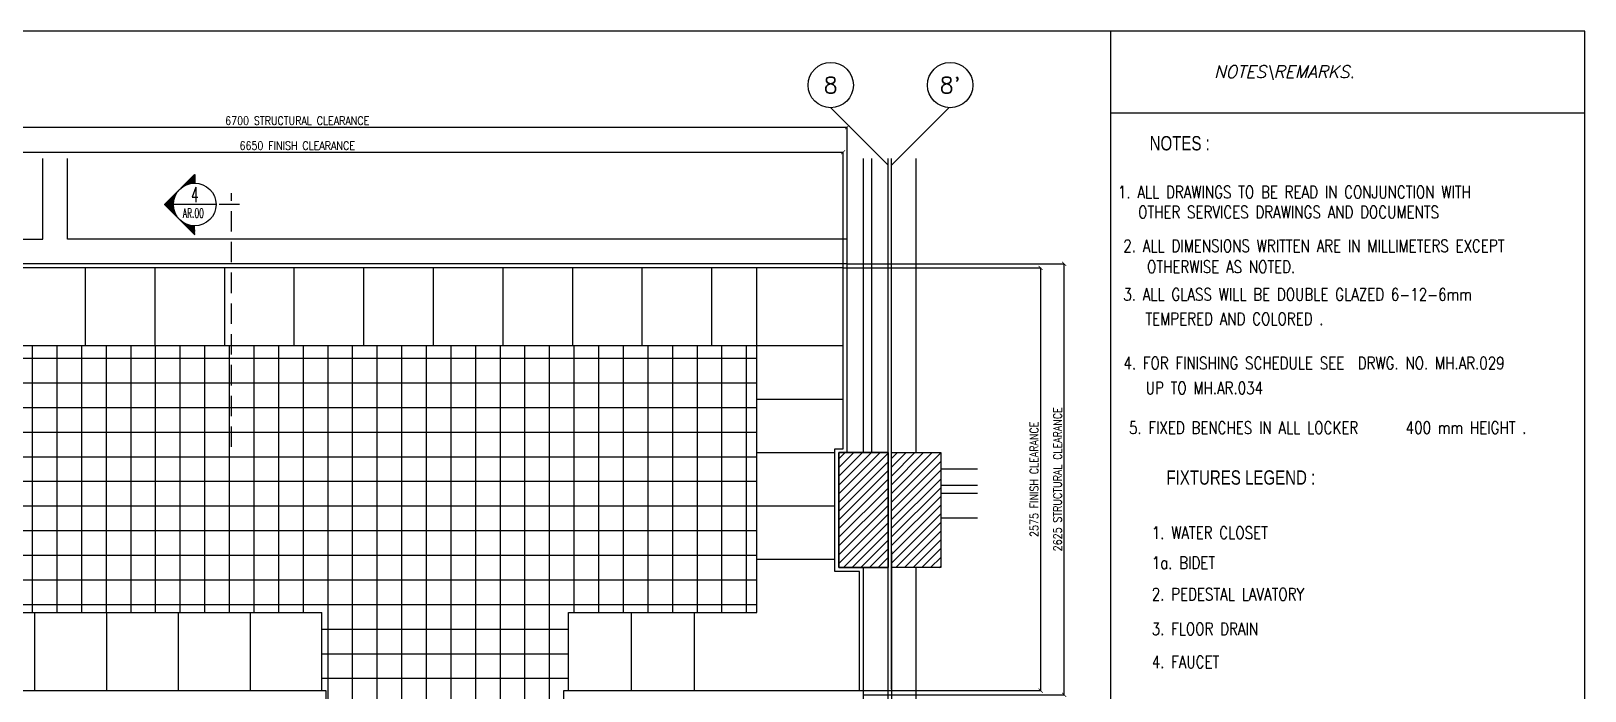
# Model space of a CAD drawing. Extents: x -139655 to -110778, y 166361 to 186286.
# Drawn here: x -120796 to -111330, y 182267 to 186286 of the extents above; entities that cross this region are included whole.
import ezdxf
from ezdxf.enums import TextEntityAlignment as Align

# ---------------------------------------------------------------- set-up
doc = ezdxf.new("R2010")
doc.units = 0
doc.header["$LTSCALE"] = 500
doc.header["$MEASUREMENT"] = 0
doc.linetypes.add('CENTERX2', pattern=[4, 2.5, -0.5, 0.5, -0.5])
doc.linetypes.add('HIDDEN', pattern=[0.375, 0.25, -0.125])
doc.layers.get('0').update_dxf_attribs({"linetype": 'CONTINUOUS'})
doc.layers.get('DEFPOINTS').update_dxf_attribs({"linetype": 'CONTINUOUS'})
for name, color, linetype in [('AX-CR', 2, 'CONTINUOUS'), ('AX-TXT', 2, 'CONTINUOUS'), ('AXES', 11, 'CENTERX2'), ('COL', 5, 'CONTINUOUS'), ('Dimout', 4, 'CONTINUOUS'), ('ELEV-MARK', 6, 'CONTINUOUS'), ('HAT', 8, 'CONTINUOUS'), ('INSUL', 4, 'CONTINUOUS'), ('Locker', 3, 'CONTINUOUS'), ('Plaster', 7, 'CONTINUOUS'), ('ROOF', 7, 'CONTINUOUS'), ('Tile', 5, 'CONTINUOUS'), ('TITLE', 1, 'CONTINUOUS'), ('TXT', 2, 'CONTINUOUS'), ('TXT1', 2, 'CONTINUOUS'), ('WALL', 6, 'CONTINUOUS')]:
    doc.layers.add(name, color=color, linetype=linetype)
doc.styles.add('DIM', font='simplex.shx', dxfattribs={"width": 0.85})
doc.styles.add('ITALICT', font='italict', dxfattribs={"height": 0.2})
doc.styles.add('ROMANS', font='romans.shx', dxfattribs={"width": 0.6})
doc.styles.add('TTXT', font='swisse.ttf', dxfattribs={"width": 0.9})
doc.dimstyles.new('DIM1-25', dxfattribs={"dimscale": 25, "dimtxt": 2, "dimasz": 1, "dimexe": 0.03, "dimexo": 0.03, "dimgap": 0.6, "dimtad": 1, "dimdec": 0, "dimdsep": 46, "dimtxsty": 'DIM', "dimblk1": 'ARCHTICK', "dimblk2": 'ARCHTICK', "dimsah": 1, "dimcen": 0.09, "dimdle": 0.03, "dimclrd": 256, "dimclrt": 2, "dimadec": 0, "dimazin": 0, "dimtfac": 1, "dimtdec": 0, "dimtix": 1, "dimtmove": 1, "dimatfit": 3, "dimldrblk": 'ARCHTICK', "dimfxl": 0, "dimtvp": 2, "dimtolj": 1, "dimtzin": 0, "dimarcsym": 0})

# ---------------------------------------------------------------- blocks, each defined once
blk = doc.blocks.new('A0-BOX')
at = {"layer": 'TITLE'}
for p, q in [((113.3, 79.7), (0, 79.7)), ((101.75, 0), (101.75, 79.7)), ((113.3, 0), (113.3, 79.7)), ((113.3, 77.7), (101.75, 77.7))]:
    blk.add_line(p, q, dxfattribs=at)
blk = doc.blocks.new('_ARCHTICK')
at = {"color": 0, "linetype": 'ByBlock', "const_width": 0.15}
blk.add_lwpolyline([(-0.5, -0.5), (0.5, 0.5)], dxfattribs=at)
blk = doc.blocks.new('*D128')
at = {"layer": 'DEFPOINTS', "color": 0}
for p in [(-115824.4, 185700.7), (-122524.4, 184868.6), (-115824.4, 184868.6)]:
    blk.add_point(p, dxfattribs=at)
at = {"layer": 'Dimout', "lineweight": -2}
blk.add_line((-122525.2, 185700.7), (-115823.7, 185700.7), dxfattribs=at)
at = {"layer": 'Dimout', "color": 0, "lineweight": -2}
for p, q in [((-122524.4, 184869.3), (-122524.4, 185701.5)), ((-115824.4, 184869.3), (-115824.4, 185701.5))]:
    blk.add_line(p, q, dxfattribs=at)
at = {"layer": 'Dimout', "lineweight": -2, "xscale": 25, "yscale": 25, "zscale": 25, "rotation": 180}
blk.add_blockref('_ARCHTICK', (-122524.4, 185700.7), dxfattribs=at)
at = {"layer": 'Dimout', "lineweight": -2, "xscale": 25, "yscale": 25, "zscale": 25}
blk.add_blockref('_ARCHTICK', (-115824.4, 185700.7), dxfattribs=at)
at = {"layer": 'Dimout', "color": 2, "insert": (-119174.4, 185740.7), "char_height": 50, "attachment_point": 5, "style": 'DIM'}
blk.add_mtext('\\A1;6700 STRUCTURAL CLEARANCE', dxfattribs=at)
blk = doc.blocks.new('*D127')
at = {"layer": 'DEFPOINTS', "color": 0}
for p in [(-115849.4, 185548.3), (-122499.4, 184843.6), (-115849.4, 184843.6)]:
    blk.add_point(p, dxfattribs=at)
at = {"layer": 'Dimout', "lineweight": -2}
blk.add_line((-122500.2, 185548.3), (-115848.7, 185548.3), dxfattribs=at)
at = {"layer": 'Dimout', "color": 0, "lineweight": -2}
for p, q in [((-122499.4, 184844.3), (-122499.4, 185549)), ((-115849.4, 184844.3), (-115849.4, 185549))]:
    blk.add_line(p, q, dxfattribs=at)
at = {"layer": 'Dimout', "lineweight": -2, "xscale": 25, "yscale": 25, "zscale": 25, "rotation": 180}
blk.add_blockref('_ARCHTICK', (-122499.4, 185548.3), dxfattribs=at)
at = {"layer": 'Dimout', "lineweight": -2, "xscale": 25, "yscale": 25, "zscale": 25}
blk.add_blockref('_ARCHTICK', (-115849.4, 185548.3), dxfattribs=at)
at = {"layer": 'Dimout', "color": 2, "insert": (-119174.4, 185588.3), "char_height": 50, "attachment_point": 5, "style": 'DIM'}
blk.add_mtext('\\A1;6650 FINISH CLEARANCE', dxfattribs=at)
blk = doc.blocks.new('*X20')
at = {"color": 0}
for p, q in [((14608, 7877), (14819, 8088)), ((14625, 7890), (14821, 8086)), ((14637, 7899), (14823, 8084)), ((14647, 7905), (14825, 8082)), ((14656, 7910), (14826, 8081)), ((14664, 7915), (14828, 8079)), ((14671, 7919), (14830, 8077)), ((14678, 7922), (14832, 8075)), ((14685, 7925), (14833, 8073)), ((14691, 7928), (14835, 8072)), ((14697, 7930), (14837, 8070)), ((14703, 7933), (14839, 8068)), ((14709, 7935), (14841, 8066)), ((14714, 7937), (14842, 8065)), ((14719, 7938), (14844, 8063)), ((14725, 7940), (14846, 8061)), ((14730, 7941), (14848, 8059)), ((14734, 7943), (14849, 8058)), ((14739, 7944), (14851, 8056)), ((14744, 7945), (14853, 8054)), ((14749, 7946), (14855, 8052)), ((14753, 7947), (14856, 8051)), ((14757, 7948), (14858, 8049)), ((14762, 7949), (14860, 8047)), ((14360, 7629), (14571, 7839)), ((14364, 7629), (14557, 7822)), ((14368, 7629), (14549, 7810)), ((14766, 7950), (14862, 8045)), ((14770, 7950), (14863, 8043)), ((14774, 7951), (14865, 8042)), ((14778, 7951), (14867, 8040)), ((14782, 7952), (14869, 8038)), ((14786, 7952), (14871, 8036)), ((14790, 7953), (14872, 8035)), ((14794, 7953), (14874, 8033)), ((14798, 7953), (14876, 8031)), ((14802, 7953), (14878, 8029)), ((14805, 7954), (14879, 8028)), ((14809, 7954), (14881, 8026)), ((14813, 7954), (14883, 8024)), ((14816, 7954), (14885, 8022)), ((14820, 7954), (14886, 8020)), ((14823, 7954), (14888, 8019)), ((14827, 7954), (14890, 8017)), ((14830, 7954), (14892, 8015)), ((14834, 7953), (14894, 8013)), ((14837, 7953), (14895, 8012)), ((14840, 7953), (14897, 8010)), ((14844, 7953), (14899, 8008)), ((14847, 7953), (14901, 8006)), ((14850, 7952), (14902, 8005)), ((14853, 7952), (14904, 8003)), ((14856, 7952), (14906, 8001)), ((14860, 7951), (14908, 7999)), ((14863, 7951), (14909, 7997)), ((14866, 7950), (14911, 7996)), ((14869, 7950), (14913, 7994)), ((14872, 7949), (14915, 7992)), ((14875, 7949), (14917, 7990)), ((14878, 7948), (14918, 7989)), ((14881, 7948), (14920, 7987)), ((14884, 7947), (14922, 7985)), ((14887, 7947), (14924, 7983)), ((14890, 7946), (14925, 7982)), ((14893, 7945), (14927, 7980)), ((14895, 7945), (14929, 7978)), ((14898, 7944), (14931, 7976)), ((14901, 7943), (14932, 7974)), ((14904, 7942), (14934, 7973)), ((14907, 7942), (14936, 7971)), ((14909, 7941), (14938, 7969)), ((14912, 7940), (14939, 7967)), ((14915, 7939), (14941, 7966)), ((14917, 7938), (14943, 7964)), ((14920, 7937), (14945, 7962)), ((14923, 7937), (14947, 7960)), ((14925, 7936), (14948, 7959)), ((14928, 7935), (14950, 7957)), ((14931, 7934), (14952, 7955)), ((14933, 7933), (14954, 7953)), ((14936, 7932), (14955, 7952)), ((14938, 7931), (14957, 7950)), ((14941, 7930), (14959, 7948)), ((14943, 7929), (14961, 7946)), ((14946, 7928), (14962, 7944)), ((14948, 7927), (14964, 7943)), ((14951, 7926), (14966, 7941)), ((14953, 7925), (14968, 7939)), ((14956, 7923), (14970, 7937)), ((14958, 7922), (14971, 7936)), ((14960, 7921), (14973, 7934)), ((14963, 7920), (14975, 7932)), ((14965, 7919), (14977, 7930)), ((14967, 7918), (14978, 7929)), ((14970, 7916), (14980, 7927)), ((14972, 7915), (14982, 7925)), ((14974, 7914), (14984, 7923)), ((14977, 7913), (14985, 7921)), ((14979, 7911), (14987, 7920)), ((14981, 7910), (14989, 7918)), ((14983, 7909), (14991, 7916)), ((14986, 7908), (14993, 7914)), ((14988, 7906), (14994, 7913)), ((14990, 7905), (14996, 7911)), ((14992, 7903), (14998, 7909)), ((14994, 7902), (15000, 7907)), ((14997, 7901), (15001, 7906)), ((14999, 7899), (15003, 7904)), ((15001, 7898), (15005, 7902)), ((15003, 7896), (15007, 7900)), ((15005, 7895), (15008, 7898)), ((15007, 7894), (15010, 7897)), ((15009, 7892), (15012, 7895)), ((15011, 7891), (15014, 7893)), ((15013, 7889), (15016, 7891)), ((15015, 7888), (15017, 7890)), ((15017, 7886), (15019, 7888)), ((15019, 7884), (15021, 7886)), ((15021, 7883), (15023, 7884)), ((15023, 7881), (15024, 7883)), ((15025, 7880), (15026, 7881)), ((15027, 7878), (15028, 7879)), ((15029, 7877), (15030, 7877)), ((15031, 7875), (15031, 7875)), ((15033, 7873), (15033, 7874)), ((15035, 7872), (15035, 7872)), ((15036, 7870), (15037, 7870)), ((15038, 7868), (15038, 7868)), ((15040, 7867), (15040, 7867)), ((15042, 7865), (15042, 7865)), ((15044, 7863), (15044, 7863)), ((15046, 7861), (15046, 7861)), ((15047, 7860), (15047, 7860)), ((15051, 7856), (15051, 7856)), ((15053, 7854), (15053, 7854)), ((15054, 7852), (15054, 7853)), ((15056, 7851), (15056, 7851)), ((15058, 7849), (15058, 7849)), ((15059, 7847), (15060, 7847)), ((15061, 7845), (15061, 7845)), ((15063, 7843), (15063, 7844)), ((15064, 7841), (15065, 7842)), ((15066, 7839), (15067, 7840)), ((15068, 7837), (15069, 7838)), ((15069, 7836), (15070, 7837)), ((15071, 7834), (15072, 7835)), ((15072, 7832), (15074, 7833)), ((15074, 7830), (15076, 7831)), ((15076, 7828), (15077, 7830)), ((15077, 7826), (15079, 7828)), ((15079, 7824), (15081, 7826)), ((15080, 7822), (15083, 7824)), ((15082, 7820), (15084, 7822)), ((15083, 7818), (15086, 7821)), ((15085, 7815), (15088, 7819)), ((15086, 7813), (15090, 7817)), ((15087, 7811), (15092, 7815)), ((15089, 7809), (15093, 7814)), ((15090, 7807), (15095, 7812)), ((15092, 7805), (15097, 7810)), ((14371, 7629), (14542, 7800)), ((14375, 7629), (14537, 7791)), ((14378, 7629), (14533, 7783)), ((14382, 7629), (14529, 7776)), ((14385, 7629), (14525, 7769)), ((14389, 7629), (14522, 7762)), ((14392, 7629), (14519, 7756)), ((14396, 7629), (14517, 7750)), ((14399, 7629), (14515, 7744)), ((14403, 7629), (14513, 7739)), ((14406, 7629), (14511, 7733)), ((14410, 7629), (14509, 7728)), ((14413, 7629), (14507, 7723)), ((14417, 7629), (14506, 7718)), ((14421, 7629), (14505, 7713)), ((14424, 7629), (14503, 7708)), ((14428, 7629), (14502, 7703)), ((14431, 7629), (14501, 7699)), ((14435, 7629), (14500, 7694)), ((14438, 7629), (14499, 7690)), ((14442, 7629), (14499, 7686)), ((14445, 7629), (14498, 7681)), ((14449, 7629), (14497, 7677)), ((14452, 7629), (14497, 7673)), ((14456, 7629), (14496, 7669)), ((14459, 7629), (14496, 7665)), ((14463, 7629), (14495, 7661)), ((14466, 7629), (14495, 7657)), ((14470, 7629), (14494, 7653)), ((14474, 7629), (14494, 7649)), ((14477, 7629), (14494, 7646)), ((14481, 7629), (14494, 7642)), ((14484, 7629), (14494, 7638)), ((14488, 7629), (14494, 7635)), ((14491, 7629), (14494, 7631)), ((15093, 7803), (15099, 7808)), ((15094, 7801), (15100, 7807)), ((15096, 7798), (15102, 7805)), ((15097, 7796), (15104, 7803)), ((15098, 7794), (15106, 7801)), ((15100, 7792), (15107, 7799)), ((15101, 7790), (15109, 7798)), ((15102, 7787), (15111, 7796)), ((15104, 7785), (15113, 7794)), ((15105, 7783), (15115, 7792)), ((15106, 7780), (15116, 7791)), ((15107, 7778), (15118, 7789)), ((15108, 7776), (15120, 7787)), ((15110, 7773), (15122, 7785)), ((15111, 7771), (15123, 7784)), ((15112, 7769), (15125, 7782)), ((15113, 7766), (15127, 7780)), ((15114, 7764), (15129, 7778)), ((15115, 7761), (15130, 7777)), ((15116, 7759), (15132, 7775)), ((15117, 7756), (15134, 7773)), ((15118, 7754), (15136, 7771)), ((15119, 7751), (15137, 7769)), ((15121, 7749), (15139, 7768)), ((15122, 7746), (15141, 7766)), ((15122, 7744), (15143, 7764)), ((15123, 7741), (15145, 7762)), ((15124, 7739), (15146, 7761)), ((15125, 7736), (15148, 7759)), ((15126, 7733), (15150, 7757)), ((15127, 7731), (15152, 7755)), ((15128, 7728), (15153, 7754)), ((15129, 7725), (15155, 7752)), ((15130, 7723), (15157, 7750)), ((15130, 7720), (15159, 7748)), ((15131, 7717), (15160, 7746)), ((15132, 7714), (15162, 7745)), ((15133, 7712), (15164, 7743)), ((15133, 7709), (15166, 7741)), ((15134, 7706), (15168, 7739)), ((15135, 7703), (15169, 7738)), ((15136, 7700), (15171, 7736)), ((15136, 7697), (15173, 7734)), ((15137, 7695), (15175, 7732)), ((15137, 7692), (15176, 7731)), ((15138, 7689), (15178, 7729)), ((15139, 7686), (15180, 7727)), ((15139, 7683), (15182, 7725)), ((15140, 7680), (15183, 7723)), ((15140, 7676), (15185, 7722)), ((15140, 7673), (15187, 7720)), ((15141, 7670), (15189, 7718)), ((15141, 7667), (15191, 7716)), ((15142, 7664), (15192, 7715)), ((15142, 7661), (15194, 7713)), ((15142, 7658), (15196, 7711)), ((15143, 7654), (15198, 7709)), ((15143, 7651), (15199, 7708)), ((15143, 7648), (15201, 7706)), ((15143, 7644), (15203, 7704)), ((15143, 7641), (15205, 7702)), ((15143, 7637), (15206, 7700)), ((15143, 7634), (15208, 7699)), ((15144, 7631), (15210, 7697)), ((15145, 7629), (15212, 7695)), ((15149, 7629), (15214, 7693)), ((15152, 7629), (15215, 7692)), ((15156, 7629), (15217, 7690)), ((15159, 7629), (15219, 7688)), ((15163, 7629), (15221, 7686)), ((15167, 7629), (15222, 7685)), ((15170, 7629), (15224, 7683)), ((15174, 7629), (15226, 7681)), ((15177, 7629), (15228, 7679)), ((15181, 7629), (15229, 7678)), ((15184, 7629), (15231, 7676)), ((15188, 7629), (15233, 7674)), ((15191, 7629), (15235, 7672)), ((15195, 7629), (15236, 7670)), ((15198, 7629), (15238, 7669)), ((15202, 7629), (15240, 7667)), ((15205, 7629), (15242, 7665)), ((15209, 7629), (15244, 7663)), ((15212, 7629), (15245, 7662)), ((15216, 7629), (15247, 7660)), ((15220, 7629), (15249, 7658)), ((15223, 7629), (15251, 7656)), ((15227, 7629), (15252, 7655)), ((15230, 7629), (15254, 7653)), ((15234, 7629), (15256, 7651)), ((15237, 7629), (15258, 7649)), ((15241, 7629), (15259, 7647)), ((15244, 7629), (15261, 7646)), ((15248, 7629), (15263, 7644)), ((15251, 7629), (15265, 7642)), ((15255, 7629), (15267, 7640)), ((15258, 7629), (15268, 7639)), ((15262, 7629), (15270, 7637)), ((15266, 7629), (15272, 7635)), ((15269, 7629), (15274, 7633)), ((15273, 7629), (15275, 7632)), ((15276, 7629), (15277, 7630))]:
    blk.add_line(p, q, dxfattribs=at)
blk = doc.blocks.new('*D139')
at = {"layer": 'DEFPOINTS', "color": 0}
for p in [(-115824.4, 184868.6), (-114502.3, 184868.6), (-115724.4, 182243.6)]:
    blk.add_point(p, dxfattribs=at)
at = {"layer": 'Dimout', "color": 0, "lineweight": -2}
for p, q in [((-115823.7, 184868.6), (-114501.6, 184868.6)), ((-115723.7, 182243.6), (-114501.6, 182243.6))]:
    blk.add_line(p, q, dxfattribs=at)
at = {"layer": 'Dimout', "lineweight": -2}
blk.add_line((-114502.3, 182242.8), (-114502.3, 184869.3), dxfattribs=at)
at = {"layer": 'Dimout', "lineweight": -2, "xscale": 25, "yscale": 25, "zscale": 25}
for p, rotation in [((-114502.3, 184868.6), 90), ((-114502.3, 182243.6), 270)]:
    blk.add_blockref('_ARCHTICK', p, dxfattribs=dict(at, rotation=rotation))
at = {"layer": 'Dimout', "color": 2, "insert": (-114542.3, 183556.1), "char_height": 50, "attachment_point": 5, "rotation": 90, "style": 'DIM'}
blk.add_mtext('\\A1;2625 STRUCTURAL CLEARANCE', dxfattribs=at)
blk = doc.blocks.new('*D138')
at = {"layer": 'DEFPOINTS', "color": 0}
for p in [(-115849.4, 184843.6), (-115749.4, 182268.6), (-114645.6, 182268.6)]:
    blk.add_point(p, dxfattribs=at)
at = {"layer": 'Dimout', "color": 0, "lineweight": -2}
for p, q in [((-115848.7, 184843.6), (-114644.8, 184843.6)), ((-115748.7, 182268.6), (-114644.8, 182268.6))]:
    blk.add_line(p, q, dxfattribs=at)
at = {"layer": 'Dimout', "lineweight": -2}
blk.add_line((-114645.6, 184844.3), (-114645.6, 182267.8), dxfattribs=at)
at = {"layer": 'Dimout', "lineweight": -2, "xscale": 25, "yscale": 25, "zscale": 25}
for p, rotation in [((-114645.6, 184843.6), 90), ((-114645.6, 182268.6), 270)]:
    blk.add_blockref('_ARCHTICK', p, dxfattribs=dict(at, rotation=rotation))
at = {"layer": 'Dimout', "color": 2, "insert": (-114685.6, 183556.1), "char_height": 50, "attachment_point": 5, "rotation": 90, "style": 'DIM'}
blk.add_mtext('\\A1;2575 FINISH CLEARANCE', dxfattribs=at)
blk = doc.blocks.new('C11')
at = {"layer": 'HAT'}
h = blk.add_hatch(dxfattribs=at)
h.set_pattern_fill('ANSI31', color=256, scale=300, style=0)
h.set_pattern_definition([(45, (-248556.182, -75061.005), (-26.5165043, 26.5165043), [])])
h.paths.add_polyline_path([(300, 700), (0, 700), (0, 350), (300, 350)])
h.paths.add_polyline_path([(300, 350), (0, 350), (0, 0), (300, 0)])
at = {"layer": 'COL'}
blk.add_lwpolyline([(300, 700), (300, 0), (0, 0), (0, 700)], close=True, dxfattribs=at)
blk = doc.blocks.new('AXU')
at = {"layer": 'AX-CR'}
blk.add_circle((0, 350), 350, dxfattribs=at)
at = {"layer": 'AX-TXT', "style": 'ROMANS'}
blk.add_attdef('AX', text='', height=250, dxfattribs=at).set_placement((0, 350), align=Align.MIDDLE)

msp = doc.modelspace()

# ---------------------------------------------------------------- linework, layer by layer
at = {"layer": 'AXES'}
for p, q in [((-115574.4, 185469.2), (-115924.4, 185819.2)), ((-115554.4, 185469.2), (-115204.4, 185819.2)), ((-115574.4, 176276.8), (-115574.4, 185469.2)), ((-115554.4, 176276.8), (-115554.4, 185469.2))]:
    msp.add_line(p, q, dxfattribs=at)
at = {"layer": 'ELEV-MARK', "color": 6}
for p, q in [((-119799.1, 185413.5), (-119983, 185229.7)), ((-119799.1, 185413.5), (-119799.1, 185359.7)), ((-119799.1, 185045.8), (-119983, 185229.7)), ((-119669.1, 185229.7), (-119929.1, 185229.7))]:
    msp.add_line(p, q, dxfattribs=at)
at = {"layer": 'ELEV-MARK', "color": 6, "linetype": 'HIDDEN'}
for p, q in [((-119574.6, 183752.8), (-119574.6, 185298.1)), ((-119525.8, 185229.7), (-119669.1, 185229.7))]:
    msp.add_line(p, q, dxfattribs=at)
at = {"layer": 'ELEV-MARK', "color": 6}
msp.add_circle((-119799.1, 185229.7), 130, dxfattribs=at)
at = {"layer": 'INSUL'}
for p, q in [((-115724.4, 183718.6), (-115724.4, 185510.1)), ((-115674.4, 183718.6), (-115674.4, 185510.1)), ((-115029.4, 183518.6), (-115254.4, 183518.6)), ((-115029.4, 183468.6), (-115254.4, 183468.6))]:
    msp.add_line(p, q, dxfattribs=at)
at = {"layer": 'Locker', "linetype": 'ByBlock', "ltscale": 0.3}
for p, q in [((-120464, 184368.6), (-120464, 184843.6)), ((-120040, 184368.6), (-120040, 184843.6)), ((-119616.1, 184368.6), (-119616.1, 184843.6)), ((-119192.1, 184368.6), (-119192.1, 184843.6)), ((-118768.2, 184368.6), (-118768.2, 184843.6)), ((-118344.2, 184368.6), (-118344.2, 184843.6)), ((-117920.2, 184368.6), (-117920.2, 184843.6)), ((-117496.3, 184368.6), (-117496.3, 184843.6)), ((-117072.3, 184368.6), (-117072.3, 184843.6)), ((-116648.4, 184368.6), (-116648.4, 184843.6)), ((-116374.4, 182743.6), (-116374.4, 184843.6)), ((-115849.4, 184368.6), (-121311.9, 184368.6)), ((-116374.4, 184043.6), (-115849.4, 184043.6)), ((-116374.4, 183718.6), (-115899.4, 183718.6)), ((-116374.4, 183393.6), (-115899.4, 183393.6)), ((-116374.4, 183068.6), (-115899.4, 183068.6)), ((-122499.4, 182743.6), (-119024.4, 182743.6)), ((-120774.4, 182743.6), (-120774.4, 182268.6)), ((-120336.9, 182743.6), (-120336.9, 182268.6)), ((-119899.4, 182743.6), (-119899.4, 182268.6)), ((-119461.9, 182743.6), (-119461.9, 182268.6)), ((-119024.4, 182268.6), (-119024.4, 182743.6)), ((-117522.3, 182743.6), (-116374.4, 182743.6)), ((-117522.3, 182268.6), (-117522.3, 182743.6)), ((-117139.7, 182743.6), (-117139.7, 182268.6)), ((-116757, 182743.6), (-116757, 182268.6))]:
    msp.add_line(p, q, dxfattribs=at)
at = {"layer": 'Plaster'}
for points in [[(-122211.9, 184843.6), (-122499.4, 184843.6), (-122499.4, 182268.6), (-118999.4, 182268.6), (-118999.4, 182068.6), (-120749.4, 182068.6), (-120749.4, 179793.6), (-119199.4, 179793.6), (-119199.4, 179593.6), (-120749.4, 179593.6), (-120749.4, 178518.6)], [(-120749.4, 177618.6), (-120749.4, 177293.6), (-115899.4, 177293.6), (-115899.4, 177698.9), (-115749.4, 177698.9), (-115749.4, 182068.6), (-117549.3, 182068.6), (-117549.6, 182268.6), (-115749.4, 182268.6), (-115749.4, 182993.6), (-115899.4, 182993.6), (-115899.4, 183742.1), (-115849.4, 183742.1), (-115849.4, 184843.6), (-121311.9, 184843.6)]]:
    msp.add_lwpolyline(points, dxfattribs=at)
at = {"layer": 'ROOF'}
for p, q in [((-115554.4, 183618.6), (-115554.4, 185510.1)), ((-115404.4, 183718.6), (-115404.4, 185510.1))]:
    msp.add_line(p, q, dxfattribs=at)
at = {"layer": 'Tile'}
for p, q in [((-120786.9, 182743.6), (-120786.9, 184368.6)), ((-120636.9, 182743.6), (-120636.9, 184368.6)), ((-120486.9, 182743.6), (-120486.9, 184368.6)), ((-120336.9, 182743.6), (-120336.9, 184368.6)), ((-120186.9, 182743.6), (-120186.9, 184368.6)), ((-120036.9, 182743.6), (-120036.9, 184368.6)), ((-119886.9, 182743.6), (-119886.9, 184368.6)), ((-119736.9, 182743.6), (-119736.9, 184368.6)), ((-119586.9, 182743.6), (-119586.9, 184368.6)), ((-119436.9, 182743.6), (-119436.9, 184368.6)), ((-119286.9, 182743.6), (-119286.9, 184368.6)), ((-119136.9, 182743.6), (-119136.9, 184368.6)), ((-118986.9, 177293.6), (-118986.9, 184368.6)), ((-118836.9, 177293.6), (-118836.9, 184368.6)), ((-118686.9, 177293.6), (-118686.9, 184368.6)), ((-118536.9, 177293.6), (-118536.9, 184368.6)), ((-118386.9, 177393.2), (-118386.9, 184368.6)), ((-118236.9, 177293.6), (-118236.9, 184368.6)), ((-118086.9, 177293.6), (-118086.9, 184368.6)), ((-117936.9, 177293.6), (-117936.9, 184368.6)), ((-117786.9, 177293.6), (-117786.9, 184368.6)), ((-117636.9, 177293.6), (-117636.9, 184368.6)), ((-117486.9, 182743.6), (-117486.9, 184368.6)), ((-117336.9, 182743.6), (-117336.9, 184368.6)), ((-117186.9, 182743.6), (-117186.9, 184368.6)), ((-117036.9, 182743.6), (-117036.9, 184368.6)), ((-116886.9, 182743.6), (-116886.9, 184368.6)), ((-116736.9, 182743.6), (-116736.9, 184368.6)), ((-116586.9, 182743.6), (-116586.9, 184368.6)), ((-116436.9, 182743.6), (-116436.9, 184368.6)), ((-122499.4, 184293.6), (-116374.4, 184293.6)), ((-122056.1, 184143.6), (-116374.4, 184143.6)), ((-122499.4, 183993.6), (-116374.4, 183993.6)), ((-122397.8, 183843.6), (-116374.4, 183843.6)), ((-122407.3, 183693.6), (-116374.4, 183693.6)), ((-122407.3, 183543.6), (-116374.4, 183543.6)), ((-122407.3, 183393.6), (-116374.4, 183393.6)), ((-122499.4, 183243.6), (-116374.4, 183243.6)), ((-122499.4, 183093.6), (-116374.4, 183093.6)), ((-122499.4, 182943.6), (-116374.4, 182943.6)), ((-122499.4, 182793.6), (-116374.4, 182793.6)), ((-119024.4, 182643.6), (-117522.3, 182643.6)), ((-119024.4, 182493.6), (-117522.3, 182493.6)), ((-119024.4, 182343.6), (-117522.3, 182343.6))]:
    msp.add_line(p, q, dxfattribs=at)
at = {"layer": 'WALL'}
for p, q in [((-120724.4, 185018.6), (-120724.4, 185510.1)), ((-120574.4, 185018.6), (-120574.4, 185510.1)), ((-115824.4, 185018.6), (-115824.4, 185510.1)), ((-115574.4, 183618.6), (-115574.4, 185510.1)), ((-121311.9, 185018.6), (-120724.4, 185018.6)), ((-115824.4, 185018.6), (-120574.4, 185018.6)), ((-115824.4, 184868.6), (-121311.9, 184868.6)), ((-115824.4, 183718.6), (-115824.4, 184868.6)), ((-115029.4, 183618.6), (-115254.4, 183618.6)), ((-115029.4, 183618.6), (-115254.4, 183618.6)), ((-115029.4, 183318.6), (-115254.4, 183318.6)), ((-115554.4, 183118.6), (-115554.4, 177618.6)), ((-115724.4, 177668.6), (-115724.4, 183018.6)), ((-115574.4, 177618.6), (-115574.4, 183018.5)), ((-115404.4, 177668.6), (-115404.4, 183018.6))]:
    msp.add_line(p, q, dxfattribs=at)
at = {"layer": 'WALL', "linetype": 'ByBlock', "ltscale": 0.3}
for points in [[(-115574.4, 183718.6), (-115874.4, 183718.6), (-115874.4, 183018.6), (-115574.4, 183018.6)], [(-115254.4, 183018.6), (-115554.4, 183018.6), (-115554.4, 183718.6), (-115254.4, 183718.6)]]:
    msp.add_lwpolyline(points, close=True, dxfattribs=at)

# ---------------------------------------------------------------- block references
at = {"xscale": 250, "yscale": 250, "zscale": 250}
msp.add_blockref('A0-BOX', (-139654.8, 166361.3), dxfattribs=at)
at = {"layer": 'AXES'}
ref = msp.add_blockref('AXU', (-115924.4, 185819.2), dxfattribs=dict(at, xscale=0.3942857142828871, yscale=0.3942857142828871, zscale=0.3942857142857143))
ref.add_attrib('AX', '8', dxfattribs={"layer": 'AX-TXT', "color": 6, "height": 98.6, "style": 'ROMANS'}).set_placement((-115924.4, 185957.2), align=Align.MIDDLE)
ref = msp.add_blockref('AXU', (-115196.7, 185819.2), dxfattribs=dict(at, xscale=0.3942857142828871, yscale=0.3942857142828871, zscale=0.3942857142857143))
ref.add_attrib('AX', "8'", dxfattribs={"layer": 'AX-TXT', "color": 6, "height": 98.57, "style": 'ROMANS'}).set_placement((-115196.7, 185957.2), align=Align.MIDDLE)
at = {"layer": 'COL', "linetype": 'ByBlock'}
for p in [(-115874.4, 183018.6), (-115554.4, 183018.6)]:
    msp.add_blockref('C11', p, dxfattribs=at)
at = {"layer": 'ELEV-MARK', "color": 11, "xscale": -0.4000000000232831, "yscale": 0.4000000000232831, "zscale": 0.4, "rotation": 90}
msp.add_blockref('*X20', (-116747.7, 191157.1), dxfattribs=at)

# ---------------------------------------------------------------- texts
at = {"layer": 'ELEV-MARK', "color": 6, "style": 'ROMANS', "width": 0.6}
msp.add_attdef('4', text='1', height=90, dxfattribs=at).set_placement((-119798.2, 185289.5), align=Align.MIDDLE)
at = {"layer": 'ELEV-MARK', "color": 2, "style": 'ROMANS', "width": 0.6}
msp.add_attdef('AR.00', text='S-00', height=56, dxfattribs=at).set_placement((-119807.4, 185177.4), align=Align.MIDDLE)
at = {"layer": 'TXT', "style": 'ITALICT'}
msp.add_text('NOTES\\REMARKS.', height=75, dxfattribs=at).set_placement((-113590.1, 186000.8))
at = {"layer": 'TXT', "style": 'ROMANS', "width": 0.8}
for s, p in [('1. ALL DRAWINGS TO BE READ IN CONJUNCTION WITH ', (-114174.9, 185267.8)), ('OTHER SERVICES DRAWINGS AND DOCUMENTS', (-114052, 185145.8)), ('2. ALL DIMENSIONS WRITTEN ARE IN MILLIMETERS EXCEPT', (-114142, 184940.5)), ('OTHERWISE AS NOTED.', (-113997.4, 184813.1)), ('3. ALL GLASS WILL BE DOUBLE GLAZED 6-12-6mm ', (-114142.2, 184644.4)), ('TEMPERED AND COLORED .', (-114007.4, 184495.8)), ('4. FOR FINISHING SCHEDULE SEE  DRWG. NO. MH.AR.029', (-114141, 184226)), ('UP TO MH.AR.034', (-114005.5, 184074.5)), ('5. FIXED BENCHES IN ALL LOCKER', (-114107.3, 183832.2)), ('400 mm HEIGHT .', (-112421.5, 183833.1)), ('1. WATER CLOSET', (-113968.7, 183192.7)), ('1a. BIDET', (-113968.7, 183010)), ('2. PEDESTAL LAVATORY', (-113968.7, 182818.5)), ('3. FLOOR DRAIN', (-113968.7, 182607.3)), ('4. FAUCET', (-113968.7, 182406.1))]:
    msp.add_text(s, height=75, dxfattribs=at).set_placement(p)
at = {"layer": 'TXT1', "color": 6, "style": 'TTXT', "width": 0.75}
for s, p in [('NOTES :', (-113798.2, 185603.1)), ('FIXTURES LEGEND :', (-113425.9, 183567))]:
    msp.add_text(s, height=87.5, dxfattribs=at).set_placement(p, align=Align.MIDDLE)

# ---------------------------------------------------------------- dimensions: what is measured, and where the dimension line sits
at = {"layer": 'Dimout'}
for base, p1, p2, text, picture, middle in [((-115824.4, 185700.7), (-122524.4, 184868.6), (-115824.4, 184868.6), '<> STRUCTURAL CLEARANCE', '*D128', (-119174.4, 185740.7)), ((-115849.4, 185548.3), (-122499.4, 184843.6), (-115849.4, 184843.6), '<> FINISH CLEARANCE', '*D127', (-119174.4, 185588.3))]:
    dim = msp.add_linear_dim(base=base, p1=p1, p2=p2, text=text, dimstyle='DIM1-25', dxfattribs=at)
    dim.commit()
    dim.dimension.update_dxf_attribs({"geometry": picture, "text_midpoint": middle})
for base, p1, p2, angle, text, picture, middle in [((-114502.3, 184868.6), (-115724.4, 182243.6), (-115824.4, 184868.6), 90, '<> STRUCTURAL CLEARANCE', '*D139', (-114542.3, 183556.1)), ((-114645.6, 182268.6), (-115849.4, 184843.6), (-115749.4, 182268.6), 270, '<> FINISH CLEARANCE', '*D138', (-114685.6, 183556.1))]:
    dim = msp.add_linear_dim(base=base, p1=p1, p2=p2, angle=angle, text=text, dimstyle='DIM1-25', dxfattribs=at)
    dim.commit()
    dim.dimension.update_dxf_attribs({"geometry": picture, "text_midpoint": middle})

doc.saveas('drawing.dxf')
